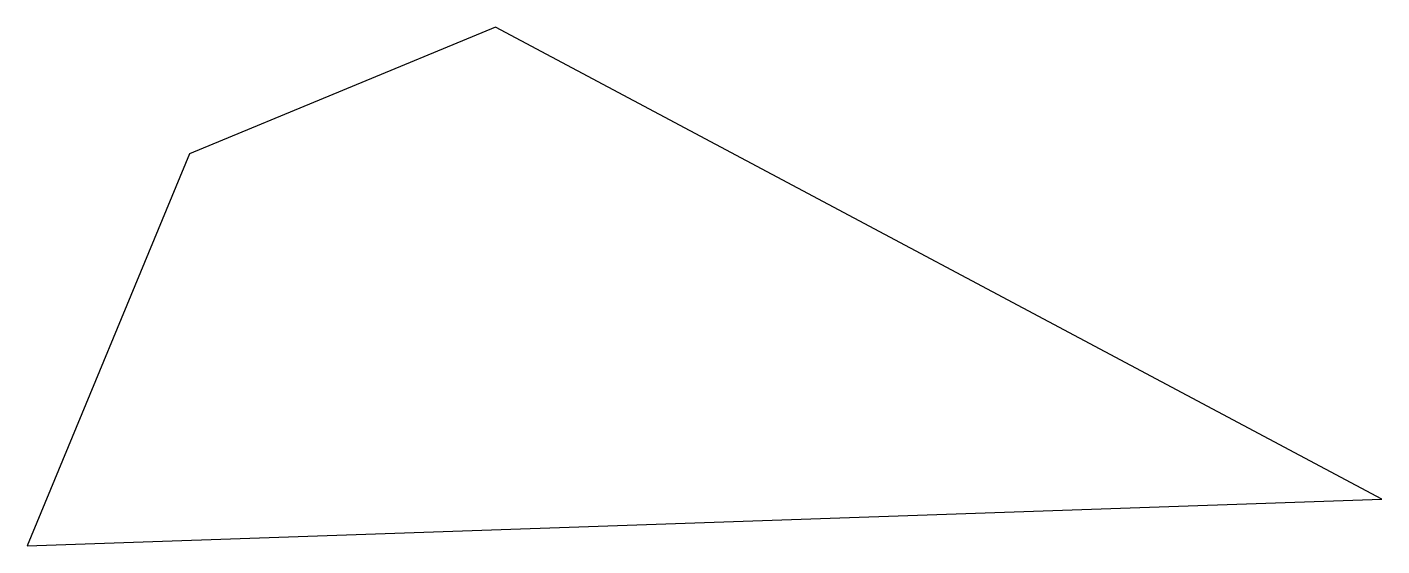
# Model space of a CAD drawing. Header units: metres. Extents: x -35 to 87, y -85 to -39.
import ezdxf

# ---------------------------------------------------------------- set-up
doc = ezdxf.new("R2010")
doc.units = ezdxf.units.M

msp = doc.modelspace()

# ---------------------------------------------------------------- linework, layer by layer
at = {"layer": 'Polygon'}
for p, q in [((6.92, -38.55), (-20.71, -50)), ((86.93, -81.15), (6.92, -38.55)), ((-20.71, -50), (-35.36, -85.36)), ((-35.36, -85.36), (86.93, -81.15))]:
    msp.add_line(p, q, dxfattribs=at)

doc.saveas('drawing.dxf')
